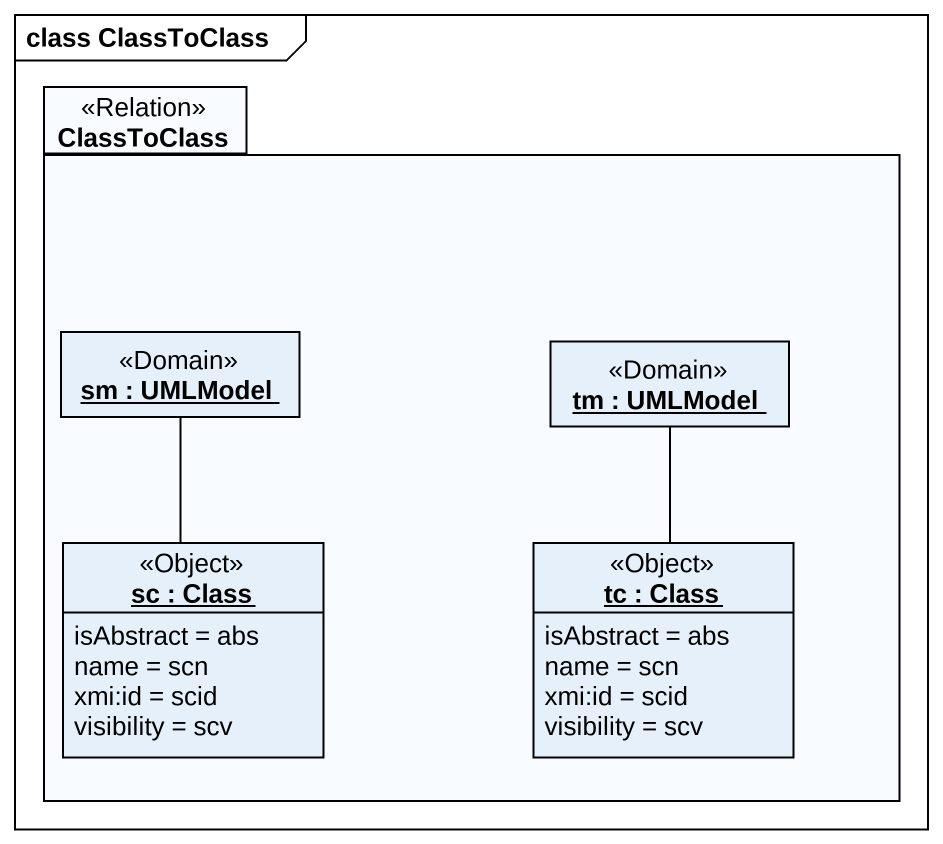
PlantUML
@startuml
mainframe class ClassToClass
hide circle
hide empty members
package ClassToClass <<Relation>> {
  object "sm : UMLModel" as sm <<Domain>>
  object "tm : UMLModel" as tm <<Domain>>
  object "sc : Class" as sc <<Object>> {
    isAbstract = abs
    name = scn
    xmi:id = scid
    visibility = scv
  }
  object "tc : Class" as tc <<Object>> {
    isAbstract = abs
    name = scn
    xmi:id = scid
    visibility = scv
  }
}
sm -- sc
tm -- tc
@enduml
